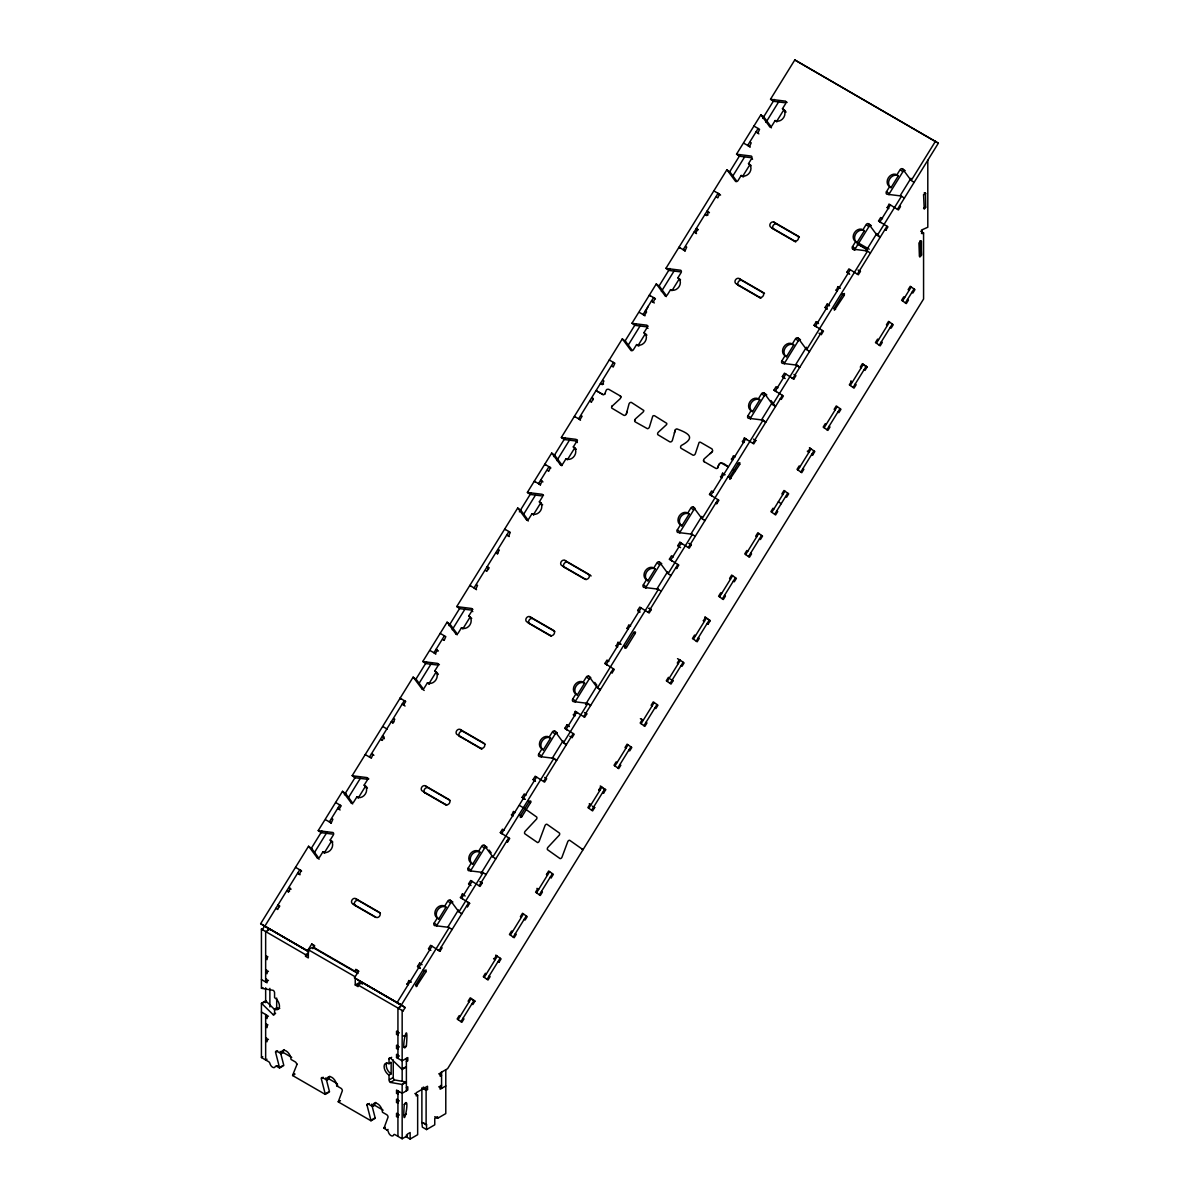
<?xml version="1.0" encoding="UTF-8"?>
<svg xmlns="http://www.w3.org/2000/svg" width="1199" height="1199" viewBox="0 0 1199 1199"><rect width="100%" height="100%" fill="white"/><g stroke="black" fill="none" stroke-linecap="round" stroke-linejoin="round"><path stroke-width="1.5" d="M277.643 1065.671L276.579 1066.286A1.993 1.154 60 0 0 275.455 1066.286L274.856 1067.23A3.987 2.293 60 0 1 272.188 1066.945A3.987 2.293 60 0 1 269.955 1063.528A1.993 1.154 60 0 0 268.621 1061.685L261.427 1057.533L261.427 1003.293L265.653 1000.85A1.993 1.154 60 0 1 266.058 1001.15L274.871 1009.798M397.933 1049.26L396.539 1048.451L396.539 1045.198L397.933 1046.008M921.461 241.524L921.446 255.297L919.828 257.036L919.348 242.738L920.802 240.774L921.461 255.072L919.348 256.286L919.348 242.738L921.461 241.524L920.053 240.714M920.757 231.302L923.575 232.936L923.575 299.016L447.617 1068.669L440.153 1072.97L440.153 1076.222L441.562 1075.398L438.744 1073.779M927.801 160.261L927.801 227.24L921.461 230.088M923.575 194.808L925.508 193.009L925.673 207.352L924.249 209.091L923.575 194.808L925.688 193.579L924.279 192.769M406.386 1046.008C399.312 1057.293 409.144 1011.536 406.386 1046.008L404.273 1047.237M404.273 1104.444C411.242 1093.083 401.665 1139.02 404.273 1104.444L406.386 1103.23M704.278 461.75A1.993 1.619 -54.8 0 1 704.263 458.797L712.041 451.888A1.993 1.619 -54.8 0 0 712.701 450.704L712.041 448.936L700.666 442.371A1.993 1.619 -54.8 0 0 699.107 442.401L695.36 453.642A1.993 1.619 -54.8 0 1 693.007 455.185L680.987 448.246A1.993 1.619 -54.8 0 1 681.287 445.518C695.735 437.755 689.335 433.528 676.925 428.912A1.993 1.619 -54.8 0 0 675.427 429.692L672.369 440.378A1.993 1.619 -54.8 0 1 669.671 441.772L657.786 434.667A1.978 1.619 -54.8 0 1 658.296 432.254L666.584 424.596A1.993 1.619 -54.8 0 0 666.734 423.322L654.684 415.828A1.993 1.619 -54.8 0 0 652.766 416.098L649.393 427.099A1.993 1.619 -54.8 0 1 647.43 428.687L635.32 421.943A1.993 1.619 -54.8 0 1 634.661 421.014L635.32 418.976L643.084 412.081A1.993 1.619 -54.8 0 0 643.788 410.463L631.363 402.414A1.993 1.619 -54.8 0 0 629.01 403.958L626.403 413.835A1.993 1.619 -54.8 0 1 623.705 415.229L611.805 408.125A1.993 1.619 -54.8 0 1 611.805 406.461L620.093 398.802A1.993 1.619 -54.8 0 0 620.093 395.85M634.601 420.609L634.796 419.74M279.007 907.029L278.887 905.665M697.323 230.583L697.683 229.549M620.797 397.184L620.752 396.225L608.717 389.285L607.174 389.315A1.993 1.619 -54.8 0 0 606.199 390.274L604.686 394.141A1.993 1.619 -54.8 0 1 603.067 394.606L596.038 390.619L603.067 394.606M626.403 413.835L627.047 411.362M674.333 432.959L675.427 429.692M721.303 462.994L728.333 466.981C722.742 462.125 719.145 461.045 717.572 468.045A1.993 1.619 -54.8 0 1 715.998 468.464L703.633 461.375L703.558 460.416M718.935 464.657L717.572 468.045M267.947 956.802L265.653 958.81L267.062 959.62L267.062 956.367L265.653 955.558M267.947 1024.86L265.653 1026.854L267.062 1027.663L267.062 1024.426L265.653 1023.601M297.172 1064.008L292.676 1075.098A1.993 1.154 60 0 0 292.616 1075.533L325.259 1094.387L329.485 1091.944A1.993 1.154 60 0 0 329.425 1091.45L325.903 1077.796M371.615 1104.189L375.137 1117.843A1.993 1.154 60 0 1 375.197 1118.337L370.986 1120.78L338.328 1101.926A1.993 1.154 60 0 1 338.388 1101.491L342.359 1090.7A1.993 1.154 60 0 0 340.951 1088.272L336.724 1085.829A6.969 4.017 60 0 0 331.793 1077.302A6.969 4.017 60 0 0 326.877 1080.149L322.651 1077.706A1.993 1.154 60 0 0 321.242 1078.515L325.214 1093.878A1.993 1.154 60 0 1 325.259 1094.387M405.906 1136.607L410.133 1139.05L410.133 1132.545L407.315 1134.179L407.315 1135.798L402.16 1138.78L394.966 1134.629A1.993 1.154 60 0 0 393.647 1134.943A3.987 2.293 60 0 1 391.414 1135.783A3.987 2.293 60 0 1 388.731 1132.965L388.146 1131.331A1.993 1.154 60 0 0 387.007 1130.028L384.04 1128.319A1.993 1.154 60 0 1 384.1 1127.884L388.071 1117.093A1.993 1.154 60 0 0 386.663 1114.665L382.436 1112.222A6.969 4.017 60 0 0 377.505 1103.694A6.969 4.017 60 0 0 372.589 1106.542L368.363 1104.099A1.993 1.154 60 0 0 366.954 1104.908L370.926 1120.271A1.993 1.154 60 0 1 370.986 1120.78M488.518 567.771L488.443 569.54M729.606 477.472L729.846 479.33L739.723 464.373L739.813 462.604L738.314 463.369L729.606 477.472L731.015 478.461L728.198 476.842M834.189 308.353L834.414 310.211L844.306 295.254L844.396 293.485L842.897 294.265L834.189 308.353L835.598 309.357M415.858 984.799L416.293 986.627L425.99 971.7L426.065 969.931L424.581 970.71L415.858 984.799L417.267 985.803M611.805 406.461L612.329 405.712M308.802 951.856L260.648 923.695L308.533 846.269L311.71 848.562L317.99 857.045M332.213 834.054L321.512 832.72A1.993 1.619 -54.8 0 1 321.062 832.571L318.245 830.577L342.494 791.34L345.687 793.633L351.966 802.101M367.973 779.35L355.489 777.791A1.993 1.619 -54.8 0 1 355.039 777.626L352.206 775.633L413.115 677.165L416.293 679.458L422.573 687.926M436.796 664.95L426.095 663.617A1.993 1.619 -54.8 0 1 425.645 663.452L422.812 661.458L447.077 622.221L450.269 624.514L456.549 632.997M470.757 610.006L460.056 608.687A1.993 1.619 -54.8 0 1 459.622 608.522L456.789 606.529L517.683 508.046L520.876 510.339L527.155 518.822M541.378 495.831L530.662 494.498A1.993 1.619 -54.8 0 1 530.228 494.348L527.395 492.354L551.66 453.117L554.852 455.41L562.181 465.302M577.124 441.127L564.639 439.568A1.993 1.619 -54.8 0 1 564.189 439.404L561.372 437.41L622.266 338.942L625.458 341.235L631.738 349.703M645.946 326.728L635.245 325.394A1.993 1.619 -54.8 0 1 634.811 325.229L631.978 323.235L656.243 283.998L659.42 286.291L665.715 294.774M679.923 271.783L669.222 270.464A1.993 1.619 -54.8 0 1 668.772 270.3L665.955 268.306L726.849 169.823L730.041 172.116L736.321 180.599M750.529 157.609L739.828 156.275A1.993 1.619 -54.8 0 1 739.378 156.125L736.561 154.131L760.825 114.894L763.643 116.888A1.993 1.619 -54.8 0 1 764.003 117.187L770.298 125.655M784.506 102.679L773.805 101.345A1.993 1.619 -54.8 0 1 773.355 101.181L770.537 99.187L794.802 59.95L938.352 143.191L897.466 209.3M311.185 848.532L321.961 831.117M344.428 794.772L355.204 777.372M415.768 679.413L426.544 661.998M449.011 625.668L459.772 608.253M519.377 511.883L531.127 492.894M553.593 456.549L565.343 437.56M624.934 341.19L635.695 323.775M659.15 285.857L669.911 268.456M729.517 172.086L740.278 154.671M762.729 118.371L774.419 99.472M264.409 926.347L262.326 929.735L261.427 929.105L261.427 988.201A1.993 1.154 60 0 0 261.832 988.366L273.162 990.329A1.993 1.154 60 0 1 274.571 992.772L274.571 997.643A6.969 4.017 60 0 1 279.487 1006.171A6.969 4.017 60 0 1 274.571 1009.018L274.571 1013.889A1.993 1.154 60 0 1 273.162 1014.699L261.832 1003.593A1.993 1.154 60 0 0 261.427 1003.293M645.662 311.47L648.329 306.06M339.827 804.934L329.365 821.855L331.239 823.173M369.457 757.019L404.318 700.651L405.247 701.31M444.394 635.83L433.948 652.736L435.822 654.069M508.886 531.547L474.025 587.915L476.543 589.683M613.468 362.428L578.607 418.796L580.496 420.13M758.143 128.488L747.681 145.409L750.199 147.177M277.733 909.516L279.352 905.815L277.943 904.99L279.817 906.144M288.539 892.041L290.158 888.339L288.749 887.515L291.102 889.178M299.51 874.296L301.144 870.579L295.509 867.327M331.239 822.994L332.857 819.277L331.928 818.797M335.6 802.506L341.22 805.743L339.137 809.13L337.728 808.321L340.081 809.984M371.33 758.173L372.949 754.456L371.54 753.646L373.893 755.295M382.316 740.412L383.935 736.696L382.526 735.886L384.369 738.704M393.122 722.937L394.741 719.22L393.797 718.741M401.036 698.882L400.091 698.208L405.712 701.46L403.628 704.847L402.22 704.038L405.052 706.031M444.185 640.356L445.803 636.639L440.183 633.387M475.913 589.054L477.532 585.337L476.588 584.857M486.884 571.294L488.518 567.592L487.109 566.767L488.982 567.921M498.379 549.622L499.324 550.116L497.225 553.488L495.816 552.679L497.705 553.818M508.676 536.073L510.294 532.356L504.674 529.104L505.378 529.598M540.404 484.771L542.023 481.054L540.614 480.244L542.967 481.908M548.767 471.237L550.386 467.52L544.766 464.283L545.695 464.942M581.17 415.753L582.115 416.233L580.016 419.605L574.396 416.368L575.325 417.027M591.467 402.19L593.085 398.473L591.692 397.663L593.1 398.653L592.816 400.151M602.273 384.714L603.891 380.997L602.962 380.518M613.259 366.954L614.877 363.237L609.257 359.985M645.197 311.126L646.606 311.95L644.507 315.322L639.442 312.474M653.35 302.133L654.969 298.416L649.333 295.164L650.278 295.823M685.064 250.831L686.697 247.114L685.753 246.634M706.855 215.595L708.474 211.893L707.065 211.069L709.433 212.733M717.841 197.85L719.46 194.133L713.825 190.881L714.544 191.375M749.555 146.548L751.188 142.831L750.244 142.351M757.933 133.014L759.552 129.297L753.916 126.06M314.438 852.549L327.162 831.971M348.654 797.215L360.404 778.226M419.021 683.43L431.745 662.852M452.248 629.685L464.972 609.107M523.603 514.326L535.339 495.337M556.831 460.581L569.555 440.003M628.171 345.207L639.921 326.218M661.413 291.462L674.138 270.884M732.754 176.103L744.504 157.114M765.981 122.373L778.631 101.915M267.587 930.484L268.636 928.79L264.874 926.138L299.735 869.77L301.608 871.088M318.245 830.577A1.993 1.619 -54.8 0 0 318.679 830.742L332.947 832.511A1.993 1.619 -54.8 0 1 333.322 835.014L330.175 840.079A6.969 5.68 -54.8 0 1 331.449 848.847A6.969 5.68 -54.8 0 1 322.861 851.919L319.713 857A1.993 1.619 -54.8 0 1 317.27 857.87L308.892 846.569A1.993 1.619 -54.8 0 0 308.533 846.269M352.206 775.633A1.993 1.619 -54.8 0 0 352.656 775.798L366.924 777.581A1.993 1.619 -54.8 0 1 367.284 780.084L364.151 785.15A6.969 5.68 -54.8 0 1 365.41 793.918A6.969 5.68 -54.8 0 1 356.822 796.99L353.69 802.056A1.993 1.619 -54.8 0 1 351.232 802.94L342.854 791.64A1.993 1.619 -54.8 0 0 342.494 791.34M422.812 661.458A1.993 1.619 -54.8 0 0 423.262 661.623L437.53 663.392A1.993 1.619 -54.8 0 1 437.89 665.895L434.757 670.975A6.969 5.68 -54.8 0 1 436.016 679.743A6.969 5.68 -54.8 0 1 427.443 682.816L424.296 687.881A1.993 1.619 -54.8 0 1 421.853 688.766L413.475 677.465A1.993 1.619 -54.8 0 0 413.115 677.165M456.789 606.529A1.993 1.619 -54.8 0 0 457.239 606.694L471.507 608.463A1.993 1.619 -54.8 0 1 471.866 610.965L468.734 616.046A6.969 5.68 -54.8 0 1 469.993 624.799A6.969 5.68 -54.8 0 1 461.405 627.871L458.273 632.952A1.993 1.619 -54.8 0 1 455.815 633.836L447.437 622.536A1.993 1.619 -54.8 0 0 447.077 622.221M527.395 492.354A1.993 1.619 -54.8 0 0 527.845 492.519L542.113 494.288A1.993 1.619 -54.8 0 1 542.473 496.791L539.34 501.856A6.969 5.68 -54.8 0 1 540.599 510.624A6.969 5.68 -54.8 0 1 532.011 513.697L528.879 518.777A1.993 1.619 -54.8 0 1 526.421 519.647L518.043 508.346A1.993 1.619 -54.8 0 0 517.683 508.046M561.372 437.41A1.993 1.619 -54.8 0 0 561.821 437.575L576.09 439.359A1.993 1.619 -54.8 0 1 576.449 441.861L573.317 446.927A6.969 5.68 -54.8 0 1 574.576 455.695A6.969 5.68 -54.8 0 1 565.988 458.767L562.856 463.833A1.993 1.619 -54.8 0 1 560.398 464.717L552.02 453.417A1.993 1.619 -54.8 0 0 551.66 453.117M631.978 323.235A1.993 1.619 -54.8 0 0 632.428 323.4L646.696 325.169A1.993 1.619 -54.8 0 1 647.055 327.672L643.923 332.752A6.969 5.68 -54.8 0 1 645.182 341.52A6.969 5.68 -54.8 0 1 636.594 344.593L633.462 349.658A1.993 1.619 -54.8 0 1 631.004 350.543L622.626 339.242A1.993 1.619 -54.8 0 0 622.266 338.942M665.955 268.306A1.993 1.619 -54.8 0 0 666.404 268.471L680.672 270.24A1.993 1.619 -54.8 0 1 681.032 272.743L677.885 277.823A6.969 5.68 -54.8 0 1 679.159 286.576A6.969 5.68 -54.8 0 1 670.571 289.648L667.438 294.729A1.993 1.619 -54.8 0 1 664.98 295.613L656.602 284.313A1.993 1.619 -54.8 0 0 656.243 283.998M736.561 154.131A1.993 1.619 -54.8 0 0 737.01 154.281L751.278 156.065A1.993 1.619 -54.8 0 1 751.638 158.568L748.506 163.634A6.969 5.68 -54.8 0 1 749.765 172.401A6.969 5.68 -54.8 0 1 741.177 175.474L738.044 180.554A1.993 1.619 -54.8 0 1 735.587 181.424L727.208 170.123A1.993 1.619 -54.8 0 0 726.849 169.823M770.537 99.187A1.993 1.619 -54.8 0 0 770.972 99.352L785.255 101.136A1.993 1.619 -54.8 0 1 785.615 103.639L782.467 108.704A6.969 5.68 -54.8 0 1 783.741 117.472A6.969 5.68 -54.8 0 1 775.154 120.544L772.021 125.61A1.993 1.619 -54.8 0 1 769.563 126.495L761.185 115.194A1.993 1.619 -54.8 0 0 760.825 114.894M322.861 851.919L324.27 852.924L331.583 841.084L330.175 840.079M364.151 785.15L365.56 786.154L358.246 797.979L356.822 796.99M427.443 682.816L428.852 683.805L436.166 671.965L434.757 670.975M468.734 616.046L470.143 617.035L462.829 628.876L461.405 627.871M532.011 513.697L533.435 514.701L540.749 502.861L539.34 501.856M573.317 446.927L574.726 447.931L567.397 459.757L565.988 458.767M636.594 344.593L638.018 345.582L645.332 333.742L643.923 332.752M677.885 277.823L679.308 278.812L671.98 290.653L670.571 289.648M741.177 175.474L742.586 176.478L749.915 164.638L748.506 163.634M775.154 120.544L776.562 121.534L783.891 109.709L782.467 108.704M316.341 949.323L313.509 947.33L314.558 945.636L311.74 944.018L307.558 950.777L260.648 923.695M312.894 948.709L314.573 946.011L311.74 944.018M357.617 973.153L354.784 971.16L355.833 969.466L358.651 971.1L354.469 977.859L399.986 1004.492M400.571 1004.672L362.293 982.566L358.066 985.008L403.044 1010.982L405.142 1007.595L401.38 1004.942L449.25 927.516A1.993 1.619 -54.8 0 0 448.816 927.352L434.533 925.583A1.993 1.619 -54.8 0 1 434.173 923.08L437.32 917.999A6.969 5.68 -54.8 0 1 436.046 909.247A6.969 5.68 -54.8 0 1 444.634 906.174L447.767 901.093A1.993 1.619 -54.8 0 1 450.224 900.209L452.578 901.873M461.435 913.503A1.993 1.619 -54.8 0 0 461.795 913.818L458.962 911.825L483.227 872.587A1.993 1.619 -54.8 0 0 482.777 872.422L468.509 870.654A1.993 1.619 -54.8 0 1 468.15 868.151L471.282 863.07A6.969 5.68 -54.8 0 1 470.023 854.302A6.969 5.68 -54.8 0 1 478.611 851.23L481.743 846.164A1.993 1.619 -54.8 0 1 484.201 845.28L486.554 846.944M556.216 760.241A1.993 1.619 -54.8 0 1 556.666 760.406L553.833 758.412A1.993 1.619 -54.8 0 0 553.383 758.248L539.115 756.479A1.993 1.619 -54.8 0 1 538.756 753.961L541.903 748.895A6.969 5.68 -54.8 0 1 540.629 740.128A6.969 5.68 -54.8 0 1 549.217 737.055L552.349 731.99A1.993 1.619 -54.8 0 1 554.807 731.105L557.16 732.769M590.193 705.297A1.993 1.619 -54.8 0 1 590.627 705.462L587.81 703.468A1.993 1.619 -54.8 0 0 587.36 703.318L573.092 701.535A1.993 1.619 -54.8 0 1 572.732 699.032L575.865 693.966A6.969 5.68 -54.8 0 1 574.606 685.199A6.969 5.68 -54.8 0 1 583.194 682.126L586.326 677.045A1.993 1.619 -54.8 0 1 588.784 676.176L589.249 676.506M597.627 687.806L599.98 689.47A1.993 1.619 -54.8 0 0 600.339 689.77L597.522 687.776L658.416 589.294A1.993 1.619 -54.8 0 0 657.966 589.129L643.698 587.36A1.993 1.619 -54.8 0 1 643.338 584.857L646.471 579.776A6.969 5.68 -54.8 0 1 645.212 571.024A6.969 5.68 -54.8 0 1 653.8 567.951L656.932 562.871A1.993 1.619 -54.8 0 1 659.39 561.986L661.743 563.65M670.586 575.28A1.993 1.619 -54.8 0 0 670.945 575.595L668.128 573.602L692.393 534.364A1.993 1.619 -54.8 0 0 691.943 534.199L677.675 532.431A1.993 1.619 -54.8 0 1 677.315 529.928L680.447 524.847A6.969 5.68 -54.8 0 1 679.189 516.08A6.969 5.68 -54.8 0 1 687.776 513.007L690.909 507.941A1.993 1.619 -54.8 0 1 693.367 507.057L694.776 508.061M765.382 422.018A1.993 1.619 -54.8 0 1 765.816 422.183L762.999 420.19A1.993 1.619 -54.8 0 0 762.549 420.025L748.281 418.241A1.993 1.619 -54.8 0 1 747.921 415.738L751.054 410.672A6.969 5.68 -54.8 0 1 749.795 401.905A6.969 5.68 -54.8 0 1 758.382 398.832L761.515 393.767A1.993 1.619 -54.8 0 1 763.973 392.882L766.326 394.546M799.343 367.074A1.993 1.619 -54.8 0 1 799.793 367.239L796.975 365.245A1.993 1.619 -54.8 0 0 796.526 365.096L782.258 363.312A1.993 1.619 -54.8 0 1 781.898 360.809L785.03 355.743A6.969 5.68 -54.8 0 1 783.756 346.976A6.969 5.68 -54.8 0 1 792.344 343.903L795.492 338.822A1.993 1.619 -54.8 0 1 797.934 337.953L800.288 339.602M809.145 351.247A1.993 1.619 -54.8 0 0 809.505 351.547L806.672 349.553L867.581 251.071A1.993 1.619 -54.8 0 0 867.132 250.906L852.864 249.137A1.993 1.619 -54.8 0 1 852.504 246.634L855.636 241.554A6.969 5.68 -54.8 0 1 854.377 232.801A6.969 5.68 -54.8 0 1 862.95 229.728L866.098 224.648A1.993 1.619 -54.8 0 1 868.541 223.763L870.909 225.427M877.653 234.24L879.751 237.057A1.993 1.619 -54.8 0 0 880.111 237.372L877.293 235.379L901.543 196.141A1.993 1.619 -54.8 0 0 901.108 195.977L886.84 194.208A1.993 1.619 -54.8 0 1 886.466 191.705L889.613 186.624A6.969 5.68 -54.8 0 1 888.339 177.857A6.969 5.68 -54.8 0 1 896.927 174.784L900.074 169.718A1.993 1.619 -54.8 0 1 902.517 168.834L904.87 170.498M437.32 917.999L438.729 919.004L446.043 907.163L444.634 906.174M471.282 863.07L472.706 864.074L480.02 852.234L478.611 851.23M541.903 748.895L543.312 749.885L550.626 738.059L549.217 737.055M575.865 693.966L577.274 694.955L584.602 683.115L583.194 682.126M646.471 579.776L647.895 580.781L655.209 568.94L653.8 567.951M680.447 524.847L681.856 525.851L689.185 514.011L687.776 513.007M751.054 410.672L752.462 411.662L759.791 399.837L758.382 398.832M785.03 355.743L786.439 356.732L793.768 344.892L792.344 343.903M855.636 241.554L857.045 242.558L864.374 230.718L862.95 229.728M889.613 186.624L891.022 187.629L898.336 175.788L896.927 174.784M452.772 902.083A1.993 1.619 -54.8 0 0 450.599 903.087L437.006 925.073A1.993 1.619 -54.8 0 0 436.661 926.123M487.019 847.273A1.993 1.619 -54.8 0 0 484.576 848.158L470.982 870.129A1.993 1.619 -54.8 0 0 470.637 871.193M557.04 732.919A1.993 1.619 -54.8 0 0 555.182 733.983L541.588 755.955A1.993 1.619 -54.8 0 0 541.244 757.019M590.657 677.99A1.993 1.619 -54.8 0 0 589.159 679.039L575.55 701.025A1.993 1.619 -54.8 0 0 575.22 702.089M661.278 563.815A1.993 1.619 -54.8 0 0 659.765 564.864L646.171 586.851A1.993 1.619 -54.8 0 0 645.841 588.289M694.88 508.976A1.993 1.619 -54.8 0 0 693.726 509.935L680.133 531.906A1.993 1.619 -54.8 0 0 679.788 532.97M766.79 394.876A1.993 1.619 -54.8 0 0 764.333 395.745L750.739 417.732A1.993 1.619 -54.8 0 0 750.424 419.17M800.497 339.827A1.993 1.619 -54.8 0 0 798.309 340.816L784.716 362.802A1.993 1.619 -54.8 0 0 784.371 363.867M871.103 225.637A1.993 1.619 -54.8 0 0 868.915 226.641L855.322 248.628A1.993 1.619 -54.8 0 0 854.992 250.066M904.75 170.648A1.993 1.619 -54.8 0 0 902.892 171.712L889.298 193.683A1.993 1.619 -54.8 0 0 888.954 194.748M407.195 984.274L408.814 980.557L410.702 981.696M420.354 968.447L417.537 966.469L419.62 963.082L421.508 964.221M430.876 950.372L428.523 948.709L430.606 945.322L440.003 951.227L442.101 947.854L441.157 947.18M460.716 897.736L462.334 894.019L463.743 894.844M470.952 885.536L468.599 883.873L470.697 880.501L480.095 886.406L482.178 883.019L481.249 882.359M502.681 834.249L500.328 832.586L502.426 829.198L504.299 830.337M511.778 815.155L513.397 811.438L515.285 812.592M524.937 799.343L522.12 797.35L524.203 793.963L526.091 795.117M535.443 781.253L533.09 779.59L535.189 776.218L544.586 782.123L546.669 778.736L544.676 777.462M567.172 729.951L564.819 728.303L566.917 724.915L568.791 726.054M573.662 715.099L575.28 711.382L584.677 717.287L586.761 713.915L585.816 713.24M607.264 665.13L604.91 663.467L606.994 660.094L608.882 661.234M616.361 646.051L617.98 642.334L620.797 644.148M627.167 628.576L628.786 624.859L630.659 625.998M640.026 612.149L637.673 610.486L639.771 607.099L649.169 613.004L651.252 609.632L649.259 608.358M671.755 560.847L669.402 559.184L671.485 555.796L673.373 556.95M680.597 547.643L677.765 545.65L679.863 542.278L689.26 548.183L691.343 544.796L689.35 543.522M711.846 496.026L709.493 494.363L711.577 490.976L713.465 492.115M720.944 476.932L722.562 473.215L724.676 474.534M731.75 459.457L733.368 455.74L735.242 456.894M742.721 441.697L744.354 437.995L753.751 443.9L755.835 440.513L754.89 439.853M776.338 391.728L773.984 390.08L776.068 386.692L777.956 387.832M785.165 378.539L782.347 376.546L784.431 373.159L793.828 379.064L795.926 375.692L793.933 374.418M816.429 326.907L814.076 325.244L816.159 321.872L818.033 323.011M827.4 309.147L825.047 307.499L827.145 304.111L829.019 305.25M836.332 290.353L837.951 286.636L839.36 287.445M849.656 274.256L846.839 272.263L848.922 268.876L858.319 274.781L860.417 271.409L859.473 270.734M880.92 222.624L878.567 220.961L880.651 217.574L882.524 218.728M887.395 207.772L889.014 204.055L898.411 209.96L900.509 206.573L899.565 205.913M432.015 946.131L397.154 1002.514L405.142 1007.595M472.106 881.31L461.645 898.216L462.589 898.89M501.737 833.395L536.597 777.027M576.689 712.206L566.228 729.112L567.172 729.771M641.18 607.908L606.319 664.291L607.264 664.95M681.272 543.087L670.811 559.993L671.755 560.667M710.902 495.172L745.763 438.804M775.393 390.889L785.84 373.983M815.47 326.068L850.331 269.685M879.961 221.77L890.422 204.864M447.692 927.337L458.468 909.921M480.934 873.591L491.695 856.176M552.274 758.218L563.05 740.817M585.517 704.472L596.278 687.072M656.857 589.114L667.618 571.698M691.074 533.78L701.835 516.379M761.44 419.995L772.201 402.594M795.656 364.676L806.417 347.26M865.993 250.936L876.784 233.475M900.209 195.602L910.925 178.291M400.916 1005.167L398.832 1008.539L397.933 1007.924L397.933 1058.372M495.397 858.574A1.993 1.619 -54.8 0 0 495.757 858.874L492.939 856.88L553.833 758.412M563.65 742.736L566.018 744.399A1.993 1.619 -54.8 0 0 566.363 744.699L563.545 742.706L587.81 703.468M704.562 520.351A1.993 1.619 -54.8 0 0 704.922 520.651L702.104 518.657L762.999 420.19M796.975 365.245L772.711 404.483L775.528 406.476A1.993 1.619 -54.8 0 1 775.168 406.176L772.815 404.513A1.993 1.619 -54.8 0 1 772.351 404.183L763.973 392.882M913.728 182.128A1.993 1.619 -54.8 0 0 914.088 182.428L911.255 180.435L935.52 141.197M529.164 801.591L520.441 815.695L520.366 817.463L521.85 816.684L530.572 802.596C532.521 799.763 526.826 801.097 530.572 802.596L527.755 800.962M633.731 632.487L625.024 646.576L624.949 648.344L626.433 647.58L635.155 633.477C637.014 630.599 631.528 632.098 635.155 633.477L633.746 632.667M468.689 902.652L439.059 950.567L437.65 949.758L440.003 951.227M479.15 885.746L508.781 837.831M543.642 781.448L573.272 733.533M583.733 716.627L613.363 668.712M648.224 612.344L677.855 564.429M688.316 547.523L717.946 499.608M752.807 443.225L782.437 395.31M822.529 330.489L792.899 378.404L791.49 377.595L793.828 379.064M857.39 274.121L887.02 226.206M466.846 906.294L467.535 906.699L469.633 903.312L460.236 897.407M506.922 841.458L507.627 841.878L509.725 838.491L500.328 832.586M569.78 736.231L572.118 737.58L574.216 734.208L564.819 728.303M611.505 672.354L612.209 672.759L614.308 669.372L604.91 663.467M675.996 568.071L676.701 568.476L678.799 565.089L669.402 559.184M716.088 503.235L716.792 503.655L718.89 500.268L709.493 494.363M780.579 398.952L781.283 399.357L783.382 395.985L773.984 390.08M819.022 333.187L821.375 334.536L823.458 331.149L814.076 325.244M885.162 229.848L885.866 230.253L887.949 226.866L878.567 220.961M495.667 955.153L496.371 955.558L494.288 958.945L495.217 959.605L493.583 958.541M536.972 888.354L537.677 888.759L535.593 892.146L540.299 895.458L542.398 892.086L541.453 891.412M546.459 874.446L547.508 875.045L546.564 874.386L548.662 870.999L553.368 874.326L551.285 877.713L550.581 877.293M593.745 806.867L594.674 807.526L592.591 810.914L587.885 807.586L589.968 804.199L589.264 803.795M600.249 786.034L600.954 786.454L598.856 789.826L599.8 790.501L598.751 789.886M646.036 722.308L646.965 722.967L644.882 726.354L640.176 723.027L642.259 719.655L641.555 719.25M704.832 616.93L705.537 617.335L703.438 620.722L704.383 621.382L703.333 620.767M750.604 553.189L751.548 553.863L749.465 557.235L744.744 553.923L746.842 550.536L747.786 551.195M809.415 447.812L810.119 448.231L808.021 451.603L808.965 452.278L807.317 451.199M850.72 381.027L851.425 381.432L849.327 384.804L854.033 388.131L856.131 384.744L855.187 384.085M458.093 1019.645L471.162 998.497M484.246 977.365L497.315 956.217M510.384 935.085L523.453 913.953M536.538 892.805L549.607 871.673M588.829 808.246L601.898 787.114M614.967 765.966L628.036 744.834M641.105 723.701L654.189 702.554M667.258 681.422L680.328 660.274L677.51 658.656M693.397 639.142L706.481 617.995M719.55 596.862L732.619 575.73M745.688 554.582L758.772 533.45M771.841 512.303L784.91 491.17M797.979 470.023L811.049 448.891M824.133 427.743L837.202 406.611M850.271 385.478L863.34 364.331M876.424 343.199L889.493 322.051M902.562 300.919L911.195 286.966M460.926 1021.638L473.995 1000.491M487.064 979.358L500.133 958.211M513.217 937.078L526.286 915.931M539.355 894.799L552.424 873.666M591.647 810.239L604.716 789.107M617.8 767.959L630.869 746.827M643.938 725.68L657.007 704.547M670.076 683.415L683.16 662.268M696.229 641.135L709.298 619.988M722.368 598.856L735.452 577.708M748.521 556.576L761.59 535.443M774.659 514.296L787.728 493.164M800.812 472.016L813.881 450.884M826.95 429.737L840.019 408.604M853.103 387.457L866.173 366.324M879.242 345.192L892.311 324.045M905.395 302.912L914.013 288.959M469.079 1001.884L468.135 1001.225L470.233 997.838L474.939 1001.15L472.841 1004.537L471.896 1003.878M498.289 961.853L498.994 962.257L501.077 958.885L496.371 955.558M602.872 792.749L603.577 793.153L605.66 789.766L600.954 786.454M672.174 680.028L673.119 680.687L671.02 684.074L666.314 680.747L668.413 677.375L669.342 678.034M707.44 623.63L708.144 624.035L710.243 620.662L705.537 617.335M812.023 454.526L812.727 454.931L814.825 451.543L810.119 448.231M861.257 367.718L860.312 367.059L862.411 363.672L867.117 366.984L865.019 370.371L864.074 369.712M605.27 393.377L604.686 394.141M497.225 553.668L497.99 552.919M719.355 463.818L720.464 463.024M710.093 453.612L712.041 451.888M288.404 891.471L289.558 891.127M706.736 215.026L708.084 214.951M602.153 384.13L603.502 384.07M923.575 208.341L925.688 207.127M921.461 233.34L923.575 232.936M265.653 931.653L269.88 929.225L308.158 951.317M268.471 971.265L265.653 972.884L267.062 973.708L267.062 970.456L265.653 969.646M261.427 929.105L305.535 954.674L305.535 956.307L308.338 957.926L308.338 949.743L312.564 947.3L357.857 973.453M305.535 954.674L308.338 953.055M305.535 956.307L308.338 954.674M268.471 980.377L265.653 981.996L265.653 931.548L266.553 932.178M261.427 988.201L262.491 987.586M261.832 988.366L262.896 987.751M262.896 1002.978L266.058 1001.15M274.571 1009.018L276.684 1007.789A6.969 4.017 60 0 0 279.787 1008.314M268.471 1016.123L265.653 1017.756L267.062 1018.565L267.062 1015.313L261.427 1012.061M273.162 1014.699L275.62 1013.275M308.338 949.743L355.249 976.825L355.249 985.008L359.475 982.566L359.475 980.947M268.471 1039.323L265.653 1040.942L267.062 1041.751L267.062 1038.499L265.653 1037.69M261.427 1057.533L262.761 1056.769M276.055 1051.823L277.643 1050.909M266.987 1059.212L265.653 1059.976L265.653 1014.504M280.191 1051.403L283.713 1065.057A1.993 1.154 60 0 1 283.773 1065.551L279.547 1067.994A1.993 1.154 60 0 0 279.487 1067.5L275.53 1052.122A1.993 1.154 60 0 1 276.939 1051.313L281.166 1053.756L283.264 1052.527A6.969 4.017 60 0 1 284.313 1049.635M279.487 1067.5L282.664 1065.671M397.933 1008.029L400.751 1006.411M293.725 1074.499L294.789 1073.884M292.616 1075.533L294.729 1074.319M397.933 1031.934L396.539 1031.125L396.539 1034.362L399.342 1032.744M321.767 1078.216L323.355 1077.302M326.877 1080.149L328.991 1078.92A6.969 4.017 60 0 1 329.815 1076.252M406.386 1035.187L404.273 1036.401L402.864 1035.591M396.539 1048.451L399.342 1046.832M336.724 1085.829L337.773 1085.23M325.214 1093.878L328.376 1092.064M393.242 1059.931L393.242 1077.526A1.993 1.154 60 0 0 394.651 1079.969L405.981 1081.933A1.993 1.154 60 0 1 406.386 1082.098L402.16 1084.54A1.993 1.154 60 0 0 401.755 1084.376L390.439 1082.412A1.993 1.154 60 0 1 389.031 1079.969L389.031 1075.098A6.969 4.017 60 0 1 384.1 1066.57A6.969 4.017 60 0 1 389.031 1063.723L389.031 1058.852L391.668 1057.323M397.933 1055.12L396.539 1054.311L396.539 1057.563L399.342 1055.929M389.031 1063.723L391.144 1062.509L391.144 1073.884L389.031 1075.098M406.386 1061.625L407.795 1060.815L407.795 1057.563L402.16 1060.815L396.539 1057.563M338.388 1101.491L339.437 1100.892M338.328 1101.926L340.441 1100.712M389.031 1058.852A1.993 1.154 60 0 1 390.439 1058.028L401.755 1069.148L404.932 1067.32M389.555 1079.67L393.242 1077.526M390.439 1082.412L394.126 1080.269M402.819 1083.761L405.981 1081.933M366.954 1104.908L369.412 1103.485M372.589 1106.542L374.702 1105.313A6.969 4.017 60 0 1 375.737 1102.421M406.386 1087.628L407.795 1086.804L407.795 1090.056L402.16 1093.308L396.539 1090.056L396.539 1093.308L399.342 1091.689M397.933 1099.978L396.539 1099.168L396.539 1102.421L399.342 1100.787M371.975 1119.671L375.137 1117.843M410.133 1139.05L417.657 1134.704L417.657 1095.167L416.248 1095.976L416.248 1092.724L427.518 1086.219L427.518 1089.471L426.11 1090.296L421.883 1087.853L421.883 1122.519L426.559 1124.692L426.559 1129.578L422.333 1127.135L421.883 1122.519M441.562 1085.155L440.153 1085.964L440.153 1089.217L445.788 1085.964M397.933 1114.066L396.539 1113.257L396.539 1116.509L399.342 1114.875M404.273 1115.28L406.386 1114.066M384.1 1127.884L385.164 1127.285M384.04 1128.319L385.104 1127.704M387.007 1130.028L388.071 1129.428M434.757 1116.704L437.575 1118.337L445.788 1113.586L445.788 1069.718M426.559 1129.578L434.757 1124.827L434.757 1118.337L437.575 1116.704L437.575 1118.337M393.827 721.918L392.658 722.787L391.234 721.798L392.643 722.607M526.211 809.64L536.582 816.954A1.993 1.154 -60 0 1 536.642 818.977L524.997 831.447A1.993 1.154 -60 0 0 524.907 833.815L537.557 842.567A1.993 1.154 -60 0 0 539.13 841.413L545.095 825.377A1.993 1.154 -60 0 1 547.089 824.357L559.333 832.99A1.993 1.154 -60 0 1 559.393 835.029L547.763 847.498A1.993 1.154 -60 0 0 547.508 849.701L559.903 858.484A1.993 1.154 -60 0 0 561.881 857.465L567.846 841.428A1.993 1.154 -60 0 1 569.84 840.409L583.029 849.701L581.965 849.087M938.352 143.191L794.802 59.95M757.453 132.684L756.044 131.875L758.877 133.868M886.93 207.427L888.804 208.581M749.09 146.218L744.024 143.37M857.885 242.678L869.215 249.212M857.525 243.742L867.042 249.242M857.165 243.892L866.697 249.392M858.064 270.045L860.417 271.409M774.029 222.19L797.485 235.738A2.983 2.428 -54.8 0 1 798.039 239.5A2.983 2.428 -54.8 0 1 794.352 240.804L770.897 227.27A2.983 2.428 -54.8 0 1 770.357 223.509A2.983 2.428 -54.8 0 1 774.029 222.19L775.918 223.524M798.849 236.877L776.862 224.183A2.983 2.428 -54.8 0 0 773.175 225.502A2.983 2.428 -54.8 0 0 773.73 229.264L795.716 241.958M717.362 197.505L716.432 197.026M846.839 272.263L848.712 273.402M706.391 215.265L704.982 214.456L706.391 215.445M835.853 290.023L837.262 290.832M842.058 293.77L844.306 295.254M825.047 307.499L826.456 308.308M739.169 278.573L762.624 292.106A2.983 2.428 -54.8 0 1 763.178 295.868A2.983 2.428 -54.8 0 1 759.492 297.187L736.036 283.638A2.983 2.428 -54.8 0 1 735.497 279.892A2.983 2.428 -54.8 0 1 739.169 278.573L741.057 279.892M763.988 293.26L742.001 280.566A2.983 2.428 -54.8 0 0 738.314 281.87A2.983 2.428 -54.8 0 0 738.869 285.632L760.855 298.326M684.599 250.501L678.964 247.249L679.908 247.908M862.89 364.556L867.117 366.984M652.87 301.803L651.477 300.979L654.294 302.972M782.347 376.546L784.221 377.685M753.497 439.164L755.835 440.513M612.794 366.624L611.85 366.145M742.256 441.367L744.129 442.521M601.808 384.384L600.399 383.56L601.104 384.07M731.27 459.127L732.679 459.936M738.329 463.563L739.723 464.373L738.314 463.369M732.559 469.603L735.377 471.417M591.002 401.86L590.058 401.38M720.464 476.603L722.353 477.742M689.005 543.447L691.343 544.796M548.303 470.907L547.358 470.428M677.765 545.65L679.174 546.474M539.925 484.441L534.304 481.189L535.249 481.848M707.89 619.298L710.243 620.662M648.914 608.268L651.252 609.632M564.879 560.413L588.334 573.961A2.983 2.428 -54.8 0 1 588.874 577.723A2.983 2.428 -54.8 0 1 585.187 579.027L561.731 565.493A2.983 2.428 -54.8 0 1 561.192 561.731A2.983 2.428 -54.8 0 1 564.879 560.413L566.752 561.746M591.152 575.955L567.697 562.406A2.983 2.428 -54.8 0 0 564.025 563.725A2.983 2.428 -54.8 0 0 564.564 567.487L585.082 579.327M508.211 535.728L506.802 534.919L509.155 536.582M637.673 610.486L639.562 611.625M626.702 628.246L628.096 629.055M624.184 646.096L626.433 647.58L625.024 646.756M486.419 570.964L485.49 570.484M615.881 645.721L617.77 646.861M670.301 679.069L673.119 680.687M530.018 616.796L553.473 630.329A2.983 2.428 -54.8 0 1 554.013 634.091A2.983 2.428 -54.8 0 1 550.326 635.41L526.871 621.861A2.983 2.428 -54.8 0 1 526.331 618.114A2.983 2.428 -54.8 0 1 530.018 616.796L531.891 618.114M554.822 631.483L532.836 618.789A2.983 2.428 -54.8 0 0 529.164 620.093A2.983 2.428 -54.8 0 0 529.703 623.855L527.815 622.521M475.433 588.724L469.813 585.472L470.757 586.131M531.172 624.694L550.221 635.71M640.386 718.681L643.204 720.314L642.259 719.655M584.423 712.551L586.761 713.915M443.72 640.026L442.776 639.547M573.182 714.769L575.07 715.908M603.322 788.417L605.66 789.766M460.296 729.532L483.752 743.065A2.983 2.428 -54.8 0 1 484.291 746.827A2.983 2.428 -54.8 0 1 480.619 748.146L457.164 734.597A2.983 2.428 -54.8 0 1 456.609 730.85A2.983 2.428 -54.8 0 1 460.296 729.532L462.185 730.865M485.115 744.219L463.114 731.525A2.983 2.428 -54.8 0 0 459.442 732.844A2.983 2.428 -54.8 0 0 459.981 736.591L465.841 739.978M592.336 806.178L594.674 807.526M400.091 698.208L401.5 699.032M467.445 740.907L481.833 749.21M533.09 779.59L534.979 780.744M522.12 797.35L524.937 799.163M519.392 815.08L521.85 816.684L520.801 816.069M381.837 740.083L380.907 739.603M511.314 814.825L513.187 815.964M425.435 785.9L448.891 799.448A2.983 2.428 -54.8 0 1 449.43 803.195A2.983 2.428 -54.8 0 1 445.758 804.514L422.303 790.98A2.983 2.428 -54.8 0 1 421.748 787.218A2.983 2.428 -54.8 0 1 425.435 785.9L427.324 787.233M450.12 800.512L428.253 787.893A2.983 2.428 -54.8 0 0 424.581 789.212A2.983 2.428 -54.8 0 0 425.12 792.974L445.638 804.814M365.23 754.591L370.866 757.828M479.84 881.67L482.178 883.019M468.599 883.873L470.488 885.027M330.774 822.664L325.708 819.816M467.295 901.963L469.633 903.312M355.713 898.636L379.169 912.184A2.983 2.428 -54.8 0 1 379.708 915.946A2.983 2.428 -54.8 0 1 376.036 917.25L352.581 903.716A2.983 2.428 -54.8 0 1 352.041 899.954A2.983 2.428 -54.8 0 1 355.713 898.636L357.827 900.134M380.428 913.278L358.546 900.629A2.983 2.428 -54.8 0 0 354.859 901.948A2.983 2.428 -54.8 0 0 355.399 905.71L375.722 917.445M299.046 873.951L297.637 873.142L299.99 874.805M428.523 948.709L429.916 949.518M288.06 891.711L287.131 891.232M417.537 966.469L420.354 968.267M423.517 970.096L425.99 971.7L423.172 970.081M470.712 998.722L474.939 1001.15M275.845 908.377L277.254 909.187M406.731 983.944L408.14 984.754M313.509 947.33L354.784 971.16M354.469 977.859L401.38 1004.942M355.249 985.008L358.066 986.627L358.066 985.008M396.539 1034.362L397.933 1035.187M265.653 978.744L267.062 979.568L267.062 982.805L261.427 979.568M438.744 1086.774L441.562 1088.407L441.562 1072.161M423.292 1087.043L427.518 1089.471M414.854 1093.533L417.657 1095.167M396.539 1093.308L397.933 1094.117M396.539 1102.421L397.933 1103.23M423.742 1123.073L426.559 1124.692M396.539 1116.509L397.933 1117.318M283.264 1052.527L291.717 1057.413M328.991 1078.92L337.429 1083.806M374.702 1105.313L383.14 1110.199M406.266 1135.183L407.315 1135.798M276.579 1066.286L279.547 1067.994M900.539 170.048L902.892 171.712M785.72 101.465L787.129 102.455M770.972 99.352L773.325 101.016M901.108 195.977L904.376 198.135A1.993 1.619 -54.8 0 0 903.926 197.97M886.466 191.705L888.819 193.354M761.65 115.524L764.003 117.187M769.563 126.495L771.452 127.828M884.922 229.594L885.866 230.253M866.562 224.977L868.915 226.641M751.638 158.568L752.582 159.227M737.01 154.281L739.363 155.945M867.132 250.906L870.399 253.064A1.993 1.619 -54.8 0 0 869.949 252.899M852.504 246.634L854.857 248.298M853.328 249.467L854.273 250.126M909.097 290.353L908.153 289.678L910.251 286.306L914.957 289.618L912.874 293.006L911.929 292.346M904.66 297.532L903.716 296.872L901.618 300.26L906.324 303.572L908.422 300.185L907.478 299.525M798.429 236.398L799.373 237.072M794.352 240.804L795.297 241.479M771.841 227.93L773.73 229.264M720.569 195.092L718.051 193.324L683.19 249.692L685.079 251.011M837.951 286.636L840.304 288.3M887.395 325.439L886.451 324.779L888.549 321.392L893.255 324.704L891.172 328.091L890.228 327.432M878.507 339.812L877.563 339.152L875.48 342.524L880.186 345.852L882.269 342.464L881.34 341.805M827.145 304.111L829.498 305.775M698.148 229.698L696.259 228.544L697.668 229.354L695.585 232.741L694.176 231.932L696.529 233.595M816.159 321.872L818.512 323.52M763.568 292.766L764.512 293.44M820.431 333.877L821.375 334.536M759.492 297.187L760.436 297.847M736.98 284.298L738.869 285.632M795.956 339.152L798.309 340.816M851.425 381.432L852.369 382.091M796.526 365.096L798.879 366.744M781.898 360.809L784.251 362.473M835.104 409.998L834.174 409.324L836.258 405.951L840.964 409.264L838.88 412.651L837.936 411.991M664.98 295.613L666.389 296.603M655.448 298.926L653.56 297.607L643.099 314.513L644.987 315.847M826.216 424.371L825.272 423.697L823.188 427.084L827.895 430.411L829.993 427.024L829.049 426.364M780.339 398.697L781.283 399.357M761.979 394.096L764.333 395.745M647.16 325.514L648.104 326.173M647.055 327.672L648 328.346M811.783 454.256L812.727 454.931M762.549 420.025L764.902 421.688M747.921 415.738L750.274 417.402M800.078 466.651L799.134 465.976L797.035 469.364L801.756 472.691L803.84 469.304L802.895 468.644M744.354 437.995L746.707 439.643M782.812 494.543L781.883 493.883L783.966 490.496L788.672 493.823L786.589 497.21L785.645 496.536M778.376 501.737L781.193 503.73M773.925 508.931L772.995 508.256L770.897 511.643L775.603 514.956L777.701 511.583L776.757 510.909M722.562 473.215L724.915 474.879M715.848 502.981L716.792 503.655M756.674 536.822L755.73 536.163L757.828 532.776L762.534 536.103L760.436 539.49L759.492 538.816M691.373 508.271L693.726 509.935M576.554 439.688L577.498 440.348M576.449 441.861L577.393 442.521M561.821 437.575L564.174 439.239M691.943 534.199L695.21 536.358A1.993 1.619 -54.8 0 0 694.761 536.193M677.315 529.928L679.668 531.577M679.863 542.278L682.216 543.941M730.536 579.102L729.591 578.443L731.675 575.055L736.381 578.383L734.298 581.755L733.353 581.095M560.398 464.717L561.806 465.722M550.866 468.045L548.977 466.711L538.516 483.632L540.404 484.951M721.633 593.475L720.704 592.816L718.606 596.203L723.312 599.515L725.41 596.128L724.466 595.468M675.756 567.816L676.701 568.476M657.412 563.2L659.765 564.864M542.592 494.617L543.522 495.277M527.845 492.519L530.198 494.168M707.215 623.375L708.144 624.035M657.966 589.129L661.249 591.287A1.993 1.619 -54.8 0 0 660.799 591.122M643.338 584.857L645.691 586.521M695.495 635.755L694.551 635.095L692.467 638.482L697.174 641.795L699.257 638.408L698.313 637.748M526.421 519.647L528.309 520.98M589.279 574.621L590.208 575.295M585.187 579.027L586.131 579.702M562.676 566.153L564.564 567.487M678.244 663.661L677.3 663.002L679.383 659.615L684.089 662.927L682.006 666.314L681.062 665.655M617.98 642.334L620.812 644.328M612.209 672.759L611.265 672.099M652.091 705.941L651.147 705.282L653.245 701.895L657.951 705.207L655.853 708.594L654.924 707.935M550.326 635.41L551.27 636.069M589.728 676.836L590.657 677.495M586.791 677.375L589.144 679.039M471.971 608.792L472.916 609.467M471.866 610.965L472.811 611.625M587.36 703.318L589.713 704.967M572.732 699.032L575.085 700.696M575.28 711.382L577.633 713.045M625.953 748.221L625.009 747.547L627.092 744.174L631.813 747.487L629.715 750.874L628.771 750.214M455.815 633.836L457.239 634.826M566.917 724.915L569.27 726.579M617.065 762.594L616.121 761.92L614.023 765.307L618.729 768.634L620.827 765.247L619.883 764.587M571.189 736.92L572.118 737.58M438.384 651.012L436.031 649.348L437.44 650.173L435.357 653.545L430.291 650.697M552.829 732.319L555.182 733.983M438.01 663.736L439.419 664.726M602.632 792.479L603.577 793.153M553.383 758.248L555.751 759.911M538.756 753.961L541.109 755.625M589.968 804.199L590.912 804.874M421.853 688.766L424.206 690.429M480.619 748.146L481.548 748.805M459.037 735.931L459.981 736.591M524.802 808.651L519.512 805.458M387.232 729.082L383.006 726.654M506.682 841.203L507.627 841.878M550.341 877.039L551.285 877.713M445.758 804.514L446.687 805.173M424.176 792.299L425.12 792.974M482.223 846.494L484.576 848.158M537.677 888.759L538.621 889.418M367.404 777.911L368.812 778.9M352.656 775.798L355.009 777.462M482.777 872.422L486.06 874.581A1.993 1.619 -54.8 0 0 485.61 874.416M468.15 868.151L470.503 869.8M521.37 917.325L520.426 916.665L522.524 913.278L527.23 916.606L525.132 919.978L524.188 919.318M351.232 802.94L352.656 803.944M462.334 894.019L465.152 896.013M512.483 931.698L511.538 931.038L509.44 934.426L514.146 937.738L516.244 934.351L515.3 933.691M466.606 906.039L467.535 906.699M448.246 901.423L450.599 903.087M498.05 961.598L498.994 962.257M448.816 927.352L452.083 929.51A1.993 1.619 -54.8 0 0 451.633 929.345M434.173 923.08L436.526 924.744M486.329 973.978L485.385 973.318L483.302 976.705L488.008 980.018L490.106 976.63L489.162 975.971M317.27 857.87L319.144 859.203M353.285 904.211L355.399 905.71M419.62 963.082L421.973 964.745M460.191 1016.257L459.247 1015.598L457.149 1018.97L461.87 1022.297L463.953 1018.91L463.009 1018.251M408.814 980.557L411.167 982.221M355.833 969.466L358.666 971.46M403.044 1010.982L402.16 1010.352L402.16 1081.468M902.517 168.834L910.895 180.135A1.993 1.619 -54.8 0 0 911.255 180.435M868.541 223.763L876.934 235.079A1.993 1.619 -54.8 0 0 877.293 235.379M797.934 337.953L806.313 349.254A1.993 1.619 -54.8 0 0 806.672 349.553M770.987 400.526L775.168 406.176M693.367 507.057L701.745 518.358A1.993 1.619 -54.8 0 0 702.104 518.657M659.39 561.986L667.768 573.302A1.993 1.619 -54.8 0 0 668.128 573.602M594.749 682.396L596.847 685.228M588.784 676.176L597.162 687.477A1.993 1.619 -54.8 0 0 597.522 687.776M554.807 731.105L563.185 742.406A1.993 1.619 -54.8 0 0 563.545 742.706M489.117 850.106L491.215 852.924M484.201 845.28L492.579 856.581A1.993 1.619 -54.8 0 0 492.939 856.88M450.224 900.209L458.603 911.525A1.993 1.619 -54.8 0 0 458.962 911.825M922.166 230.493L922.166 233.745M426.11 1090.296L426.11 1124.962M406.386 1058.372L406.386 1090.865M402.16 1084.54L402.16 1138.78M397.933 1090.865L397.933 1136.337M362.293 982.566L362.293 984.199M276.684 998.048L276.684 1007.789M269.88 988.381L269.88 1006.95M265.653 987.796L265.653 1002.664M391.144 1073.884A6.969 4.017 60 0 1 386.767 1063.048M390.694 1062.269A6.969 4.017 60 0 1 391.144 1062.509M401.755 1069.148A1.993 1.154 60 0 0 402.16 1069.448L406.386 1067.005A1.993 1.154 60 0 1 405.981 1066.705M296.633 1064.322A1.993 1.154 60 0 0 295.239 1061.879L291.012 1059.436A6.969 4.017 60 0 0 286.081 1050.909A6.969 4.017 60 0 0 281.166 1053.756M311.35 848.263A1.993 1.619 -54.8 0 1 311.71 848.562M345.327 793.333A1.993 1.619 -54.8 0 1 345.687 793.633M438.729 919.004A6.969 5.68 -54.8 0 1 437.47 910.236A6.969 5.68 -54.8 0 1 446.043 907.163M472.706 864.074A6.969 5.68 -54.8 0 1 471.432 855.307A6.969 5.68 -54.8 0 1 480.02 852.234M331.583 841.084A6.969 5.68 -54.8 0 1 332.797 842.088M324.734 853.148A6.969 5.68 -54.8 0 1 324.27 852.924M365.56 786.154A6.969 5.68 -54.8 0 1 366.399 786.769M366.774 787.158A6.969 5.68 -54.8 0 1 367.419 788.118M415.933 679.159A1.993 1.619 -54.8 0 1 416.293 679.458M449.91 624.214A1.993 1.619 -54.8 0 1 450.269 624.514M543.312 749.885A6.969 5.68 -54.8 0 1 542.038 741.132A6.969 5.68 -54.8 0 1 550.626 738.059M577.274 694.955A6.969 5.68 -54.8 0 1 576.015 686.188A6.969 5.68 -54.8 0 1 584.602 683.115M436.166 671.965A6.969 5.68 -54.8 0 1 437.006 672.594M437.725 673.433A6.969 5.68 -54.8 0 1 438.264 674.497M429.302 684.044A6.969 5.68 -54.8 0 1 428.852 683.805M471.357 618.055A6.969 5.68 -54.8 0 1 471.702 618.504M470.143 617.035A6.969 5.68 -54.8 0 1 470.578 617.32M520.516 510.04A1.993 1.619 -54.8 0 1 520.876 510.339M554.493 455.11A1.993 1.619 -54.8 0 1 554.852 455.41M647.895 580.781A6.969 5.68 -54.8 0 1 646.621 572.013A6.969 5.68 -54.8 0 1 655.209 568.94M681.856 525.851A6.969 5.68 -54.8 0 1 680.597 517.084A6.969 5.68 -54.8 0 1 689.185 514.011M542.308 504.329A6.969 5.68 -54.8 0 1 542.607 504.824M533.885 514.926A6.969 5.68 -54.8 0 1 533.435 514.701M540.749 502.861A6.969 5.68 -54.8 0 1 541.184 503.145M574.726 447.931A6.969 5.68 -54.8 0 1 576.284 449.385M729.681 171.817A1.993 1.619 -54.8 0 1 730.041 172.116M857.045 242.558A6.969 5.68 -54.8 0 1 855.786 233.79A6.969 5.68 -54.8 0 1 864.374 230.718M891.022 187.629A6.969 5.68 -54.8 0 1 889.763 178.861A6.969 5.68 -54.8 0 1 898.336 175.788M750.334 164.922A6.969 5.68 -54.8 0 1 751.129 165.642M743.545 176.897A6.969 5.68 -54.8 0 1 742.586 176.478M783.891 109.709A6.969 5.68 -54.8 0 1 784.716 110.323M785.105 110.713A6.969 5.68 -54.8 0 1 785.989 112.226M777.027 121.773A6.969 5.68 -54.8 0 1 776.562 121.534M625.099 340.936A1.993 1.619 -54.8 0 1 625.458 341.235M659.06 285.991A1.993 1.619 -54.8 0 1 659.42 286.291M752.462 411.662A6.969 5.68 -54.8 0 1 751.203 402.909A6.969 5.68 -54.8 0 1 759.791 399.837M786.439 356.732A6.969 5.68 -54.8 0 1 785.18 347.965A6.969 5.68 -54.8 0 1 793.768 344.892M645.332 333.742A6.969 5.68 -54.8 0 1 646.89 335.21M638.962 346.001A6.969 5.68 -54.8 0 1 638.018 345.582M679.308 278.812A6.969 5.68 -54.8 0 1 680.522 279.832"/></g></svg>
